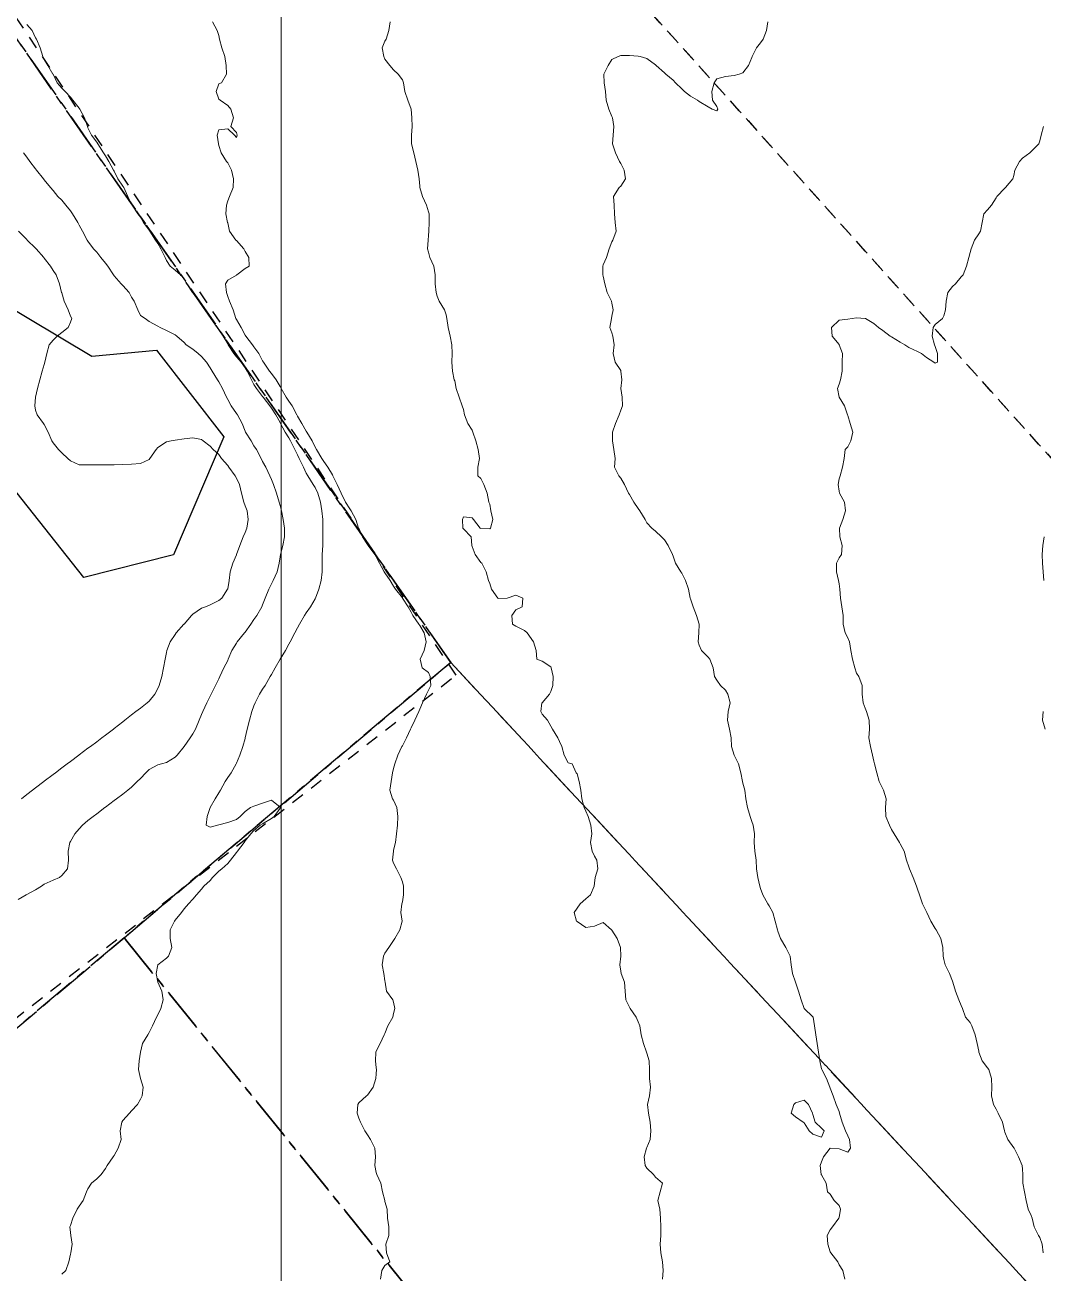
# Model space of a CAD drawing. Header units: centimetres. Extents: x 0 to 642158, y -847 to 649707.
# Drawn here: x 616552.1 to 616610.4, y 621304.1 to 621375.6 of the extents above; entities that cross this region are included whole.
import ezdxf

# ---------------------------------------------------------------- set-up
doc = ezdxf.new("R2010")
doc.units = ezdxf.units.CM
doc.header["$MEASUREMENT"] = 0
doc.linetypes.add('CENTERX2', pattern=[4, 2.5, -0.5, 0.5, -0.5])
doc.linetypes.add('JIS_02_0.7', pattern=[1.35, 0.75, -0.6])
for name, color, linetype, lineweight in [('MEV_grille', 254, 'Continuous', 9), ('WAL_parcellaire agricole', 7, 'JIS_02_0.7', 25), ('WAL_topographie 0.5', 253, 'Continuous', 20)]:
    doc.layers.add(name, color=color, linetype=linetype, lineweight=lineweight)
doc.layers.add('SPW_batiments', color=7, linetype='Continuous')
doc.layers.add('SPW_parcellaire cadastral', color=7, linetype='CENTERX2', lineweight=25, true_color=0xff0542)

# ---------------------------------------------------------------- blocks, each defined once
blk = doc.blocks.new('*U112')
at = {"layer": 'MEV_grille', "transparency": 33554687}
blk.add_lwpolyline([(0, 1825.476), (0, -1825.476)], dxfattribs=at)
blk = doc.blocks.new('*U113')
at = {"layer": 'MEV_grille', "color": 0, "linetype": 'ByBlock', "lineweight": -2, "transparency": 16777216}
blk.add_blockref('*U112', (1200, 0), dxfattribs=at)

msp = doc.modelspace()

# ---------------------------------------------------------------- linework, layer by layer
at = {"layer": 'SPW_batiments'}
msp.add_lwpolyline([(616524.429, 621380.644), (616532.654, 621370.53), (616555.978, 621356.608), (616559.67, 621356.939), (616563.531, 621351.977), (616560.651, 621345.231), (616555.515, 621343.933), (616551.333, 621349.214), (616546.353, 621350.484), (616543.629, 621346.947), (616519.684, 621360.676), (616520.966, 621362.285), (616514.538, 621366.117), (616512.455, 621363.063), (616513.259, 621362.744), (616508.994, 621355.902), (616505.94, 621357.497), (616511.226, 621366.499), (616508.975, 621368.338), (616498.02, 621359.502), (616488.601, 621370.498), (616478.553, 621383.041)], dxfattribs=at)
at = {"layer": 'SPW_parcellaire cadastral'}
for points in [[(616576.519, 621339.063), (616557.817, 621323.301), (616538.665, 621307.161), (616495.95, 621356.189), (616498.693, 621358.565), (616508.98, 621367.473), (616509.84, 621368.218), (616524.016, 621380.493), (616525.876, 621382.105), (616526.82, 621382.922), (616528.778, 621384.617), (616536.986, 621391.725), (616538.765, 621393.309), (616576.519, 621339.063)], [(616651.422, 621258.507), (616576.519, 621339.063), (616538.765, 621393.309)], [(616576.519, 621339.063), (616651.422, 621258.507), (616626.91, 621237.93), (616624.51, 621240.895), (616622.582, 621243.277), (616619.241, 621247.406), (616602.247, 621268.403), (616557.817, 621323.301), (616576.519, 621339.063)], [(616538.665, 621307.161), (616557.817, 621323.301), (616602.247, 621268.403), (616588.207, 621274.218), (616582.216, 621276.705), (616576.212, 621279.196), (616570.208, 621281.687), (616564.193, 621284.183), (616528.827, 621298.87), (616538.665, 621307.161)]]:
    msp.add_lwpolyline(points, dxfattribs=at)
at = {"layer": 'WAL_parcellaire agricole'}
for points in [[(616552.813, 621416.834), (616604.308, 621453.507), (616619.144, 621431.175), (616673.319, 621352.016), (616635.423, 621323.445), (616582.717, 621382.138), (616552.813, 621416.834)], [(616810.251, 621070.768), (616781.35, 621080.764), (616765.85, 621085.362), (616748.357, 621090.818), (616682.918, 621169.639), (616661.738, 621197.449), (616602.087, 621269.369), (616526.994, 621299.499), (616576.822, 621338.338), (616533.815, 621402.665), (616552.813, 621416.834), (616582.717, 621382.138), (616635.423, 621323.445), (616688.43, 621261.152), (616732.293, 621211.325), (616828.245, 621125.169), (616881.648, 621072.228), (616874.217, 621071.21), (616845.277, 621069.528), (616834.321, 621069.895), (616821.725, 621073.496), (616819.913, 621067.675), (616810.251, 621070.768)]]:
    msp.add_lwpolyline(points, dxfattribs=at)
at = {"layer": 'WAL_topographie 0.5'}
for points in [[(616562.875, 621375.75), (616563.148, 621375.25), (616563.25, 621374.964), (616563.287, 621374.75), (616563.418, 621374.25), (616563.587, 621373.75), (616563.667, 621373.25), (616563.677, 621372.75), (616563.4, 621372.25), (616563.25, 621372.185), (616563.091, 621371.75), (616563.25, 621371.315), (616563.318, 621371.25), (616563.75, 621370.944), (616563.932, 621370.75), (616564.079, 621370.25), (616563.929, 621369.75), (616564.25, 621369.404), (616564.285, 621369.25), (616564.25, 621369.125), (616564.139, 621369.25), (616563.75, 621369.618), (616563.25, 621369.553), (616563.144, 621369.25), (616563.233, 621368.75), (616563.25, 621368.663), (616563.377, 621368.25), (616563.691, 621367.75), (616563.75, 621367.663), (616563.968, 621367.25), (616564.076, 621366.75), (616564.056, 621366.25), (616563.851, 621365.75), (616563.75, 621365.5), (616563.675, 621365.25), (616563.637, 621364.75), (616563.744, 621364.25), (616563.75, 621364.226), (616563.86, 621363.75), (616564.219, 621363.25), (616564.25, 621363.217), (616564.68, 621362.75), (616564.75, 621362.591), (616564.953, 621362.25), (616564.972, 621361.75), (616564.75, 621361.621), (616564.271, 621361.25), (616564.25, 621361.231), (616563.75, 621360.946), (616563.618, 621360.75), (616563.675, 621360.25), (616563.75, 621360.018), (616563.857, 621359.75), (616564.069, 621359.25), (616564.224, 621358.75), (616564.25, 621358.696), (616564.521, 621358.25), (616564.75, 621357.807), (616564.788, 621357.75), (616565.163, 621357.25), (616565.25, 621357.137), (616565.53, 621356.75), (616565.75, 621356.328), (616565.798, 621356.25), (616566.141, 621355.75), (616566.25, 621355.607), (616566.519, 621355.25), (616566.75, 621354.862), (616566.819, 621354.75), (616567.106, 621354.25), (616567.25, 621354.028), (616567.447, 621353.75), (616567.71, 621353.25), (616567.75, 621353.17), (616567.99, 621352.75), (616568.25, 621352.308), (616568.29, 621352.25), (616568.577, 621351.75), (616568.75, 621351.391), (616568.83, 621351.25), (616569.139, 621350.75), (616569.25, 621350.578), (616569.476, 621350.25), (616569.75, 621349.798), (616569.776, 621349.75), (616570.026, 621349.25), (616570.25, 621348.761), (616570.256, 621348.75), (616570.499, 621348.25), (616570.75, 621347.861), (616570.819, 621347.75), (616571.077, 621347.25), (616571.248, 621346.75), (616571.25, 621346.744), (616571.462, 621346.25), (616571.75, 621345.814), (616571.798, 621345.75), (616572.177, 621345.25), (616572.25, 621345.112), (616572.437, 621344.75), (616572.718, 621344.25), (616572.75, 621344.199), (616573.046, 621343.75), (616573.25, 621343.43), (616573.361, 621343.25), (616573.75, 621342.772), (616573.767, 621342.75), (616574.077, 621342.25), (616574.25, 621341.947), (616574.345, 621341.75), (616574.7, 621341.25), (616574.75, 621341.176), (616574.996, 621340.75), (616575.116, 621340.25), (616574.991, 621339.75), (616574.779, 621339.25), (616574.88, 621338.75), (616575.25, 621338.487), (616575.351, 621338.25), (616575.379, 621337.75), (616575.25, 621337.479), (616575.14, 621337.25), (616574.904, 621336.75), (616574.75, 621336.379), (616574.685, 621336.25), (616574.456, 621335.75), (616574.25, 621335.321), (616574.212, 621335.25), (616573.983, 621334.75), (616573.75, 621334.298), (616573.723, 621334.25), (616573.5, 621333.75), (616573.314, 621333.25), (616573.25, 621333), (616573.187, 621332.75), (616573.118, 621332.25), (616573.036, 621331.75), (616573.183, 621331.25), (616573.25, 621331.179), (616573.426, 621330.75), (616573.493, 621330.25), (616573.476, 621329.75), (616573.417, 621329.25), (616573.353, 621328.75), (616573.25, 621328.306), (616573.239, 621328.25), (616573.186, 621327.75), (616573.25, 621327.571), (616573.423, 621327.25), (616573.667, 621326.75), (616573.75, 621326.5), (616573.808, 621326.25), (616573.819, 621325.75), (616573.75, 621325.361), (616573.728, 621325.25), (616573.656, 621324.75), (616573.734, 621324.25), (616573.614, 621323.75), (616573.311, 621323.25), (616573.25, 621323.143), (616572.968, 621322.75), (616572.75, 621322.41), (616572.673, 621322.25), (616572.602, 621321.75), (616572.692, 621321.25), (616572.75, 621320.833), (616572.772, 621320.75), (616572.85, 621320.25), (616573.197, 621319.75), (616573.25, 621319.607), (616573.31, 621319.25), (616573.25, 621318.972), (616573.196, 621318.75), (616572.917, 621318.25), (616572.75, 621317.825), (616572.712, 621317.75), (616572.474, 621317.25), (616572.25, 621316.803), (616572.232, 621316.75), (616572.21, 621316.25), (616572.25, 621315.85), (616572.263, 621315.75), (616572.25, 621315.5), (616572.231, 621315.25), (616572.074, 621314.75), (616571.75, 621314.292), (616571.7, 621314.25), (616571.25, 621313.841), (616571.194, 621313.75), (616571.163, 621313.25), (616571.25, 621312.964), (616571.35, 621312.75), (616571.602, 621312.25), (616571.75, 621312.015), (616571.93, 621311.75), (616572.176, 621311.25), (616572.217, 621310.75), (616572.181, 621310.25), (616572.25, 621309.85), (616572.283, 621309.75), (616572.523, 621309.25), (616572.615, 621308.75), (616572.738, 621308.25), (616572.75, 621308.194), (616572.879, 621307.75), (616572.893, 621307.25), (616572.985, 621306.75), (616572.97, 621306.25), (616572.81, 621305.75), (616572.844, 621305.25), (616573.036, 621304.75), (616572.75, 621304.528), (616572.583, 621304.25), (616572.5, 621303.75)], [(616573.05, 621375.75), (616572.97, 621375.25), (616572.829, 621374.75), (616572.75, 621374.635), (616572.594, 621374.25), (616572.682, 621373.75), (616572.75, 621373.607), (616573.028, 621373.25), (616573.25, 621373), (616573.511, 621372.75), (616573.75, 621372.427), (616573.823, 621372.25), (616573.901, 621371.75), (616574.058, 621371.25), (616574.25, 621370.75), (616574.25, 621370.75), (616574.299, 621370.25), (616574.32, 621369.75), (616574.279, 621369.25), (616574.273, 621368.75), (616574.399, 621368.25), (616574.529, 621367.75), (616574.643, 621367.25), (616574.713, 621366.75), (616574.75, 621366.333), (616574.758, 621366.25), (616574.898, 621365.75), (616575.139, 621365.25), (616575.25, 621364.865), (616575.283, 621364.75), (616575.279, 621364.25), (616575.266, 621363.75), (616575.25, 621363.5), (616575.234, 621363.25), (616575.193, 621362.75), (616575.25, 621362.558), (616575.33, 621362.25), (616575.56, 621361.75), (616575.62, 621361.25), (616575.621, 621360.75), (616575.68, 621360.25), (616575.75, 621360.028), (616575.861, 621359.75), (616576.167, 621359.25), (616576.25, 621358.964), (616576.296, 621358.75), (616576.364, 621358.25), (616576.492, 621357.75), (616576.583, 621357.25), (616576.602, 621356.75), (616576.588, 621356.25), (616576.629, 621355.75), (616576.725, 621355.25), (616576.75, 621355.179), (616576.825, 621354.75), (616577.009, 621354.25), (616577.179, 621353.75), (616577.25, 621353.55), (616577.308, 621353.25), (616577.491, 621352.75), (616577.75, 621352.355), (616577.78, 621352.25), (616577.953, 621351.75), (616578.089, 621351.25), (616578.162, 621350.75), (616578.07, 621350.25), (616578.071, 621349.75), (616578.25, 621349.594), (616578.417, 621349.25), (616578.602, 621348.75), (616578.706, 621348.25), (616578.75, 621348.125), (616578.815, 621347.75), (616578.921, 621347.25), (616578.798, 621346.75), (616578.75, 621346.712), (616578.25, 621346.732), (616578.208, 621346.75), (616577.818, 621347.25), (616577.75, 621347.338), (616577.25, 621347.396), (616577.194, 621347.25), (616577.221, 621346.75), (616577.25, 621346.709), (616577.686, 621346.25), (616577.734, 621345.75), (616577.75, 621345.697), (616577.923, 621345.25), (616578.25, 621344.779), (616578.309, 621344.75), (616578.548, 621344.25), (616578.687, 621343.75), (616578.75, 621343.583), (616578.863, 621343.25), (616579.215, 621342.75), (616579.25, 621342.717), (616579.75, 621342.75), (616579.75, 621342.75), (616580.25, 621342.917), (616580.639, 621342.75), (616580.607, 621342.25), (616580.25, 621342.071), (616580.019, 621341.75), (616580.065, 621341.25), (616580.25, 621341.136), (616580.75, 621340.887), (616580.899, 621340.75), (616581.25, 621340.25), (616581.25, 621340.25), (616581.402, 621339.75), (616581.446, 621339.25), (616581.75, 621339.131), (616582.25, 621338.806), (616582.278, 621338.75), (616582.379, 621338.25), (616582.36, 621337.75), (616582.25, 621337.408), (616582.177, 621337.25), (616581.75, 621336.757), (616581.741, 621336.75), (616581.675, 621336.25), (616581.75, 621336.101), (616582.06, 621335.75), (616582.25, 621335.417), (616582.345, 621335.25), (616582.658, 621334.75), (616582.75, 621334.53), (616582.877, 621334.25), (616583.02, 621333.75), (616583.25, 621333.308), (616583.464, 621333.25), (616583.706, 621332.75), (616583.75, 621332.676), (616583.878, 621332.25), (616583.974, 621331.75), (616584.033, 621331.25), (616584.165, 621330.75), (616584.25, 621330.55), (616584.39, 621330.25), (616584.548, 621329.75), (616584.597, 621329.25), (616584.523, 621328.75), (616584.608, 621328.25), (616584.75, 621327.974), (616584.881, 621327.75), (616584.935, 621327.25), (616584.781, 621326.75), (616584.75, 621326.417), (616584.73, 621326.25), (616584.516, 621325.75), (616584.25, 621325.532), (616583.936, 621325.25), (616583.75, 621324.99), (616583.583, 621324.75), (616583.72, 621324.25), (616583.75, 621324.223), (616584.25, 621323.883), (616584.75, 621323.97), (616585.25, 621324.182), (616585.725, 621323.75), (616585.75, 621323.728), (616586.04, 621323.25), (616586.238, 621322.75), (616586.25, 621322.251), (616586.25, 621322.25), (616586.25, 621322.25), (616586.198, 621321.75), (616586.25, 621321.393), (616586.283, 621321.25), (616586.464, 621320.75), (616586.5, 621320.25), (616586.552, 621319.75), (616586.75, 621319.33), (616586.786, 621319.25), (616587.136, 621318.75), (616587.25, 621318.49), (616587.35, 621318.25), (616587.419, 621317.75), (616587.548, 621317.25), (616587.736, 621316.75), (616587.75, 621316.694), (616587.875, 621316.25), (616587.901, 621315.75), (616587.906, 621315.25), (616587.956, 621314.75), (616587.904, 621314.25), (616587.793, 621313.75), (616587.845, 621313.25), (616587.931, 621312.75), (616587.97, 621312.25), (616587.938, 621311.75), (616587.75, 621311.288), (616587.736, 621311.25), (616587.602, 621310.75), (616587.658, 621310.25), (616587.75, 621310.104), (616588.136, 621309.75), (616588.25, 621309.594), (616588.643, 621309.25), (616588.513, 621308.75), (616588.38, 621308.25), (616588.491, 621307.75), (616588.529, 621307.25), (616588.55, 621306.75), (616588.548, 621306.25), (616588.519, 621305.75), (616588.555, 621305.25), (616588.641, 621304.75), (616588.677, 621304.25), (616588.648, 621303.75)], [(616594.681, 621375.75), (616594.589, 621375.25), (616594.402, 621374.75), (616594.25, 621374.544), (616594.033, 621374.25), (616593.769, 621373.75), (616593.75, 621373.708), (616593.56, 621373.25), (616593.25, 621372.822), (616593.036, 621372.75), (616592.75, 621372.679), (616592.25, 621372.62), (616591.75, 621372.475), (616591.605, 621372.25), (616591.466, 621371.75), (616591.507, 621371.25), (616591.75, 621370.902), (616591.82, 621370.75), (616591.75, 621370.655), (616591.481, 621370.75), (616591.25, 621370.881), (616590.75, 621371.184), (616590.653, 621371.25), (616590.25, 621371.481), (616589.908, 621371.75), (616589.75, 621371.904), (616589.385, 621372.25), (616589.25, 621372.406), (616588.829, 621372.75), (616588.75, 621372.816), (616588.272, 621373.25), (616588.25, 621373.272), (616587.75, 621373.649), (616587.361, 621373.75), (616587.25, 621373.77), (616586.75, 621373.825), (616586.25, 621373.813), (616586.1, 621373.75), (616585.75, 621373.591), (616585.53, 621373.25), (616585.279, 621372.75), (616585.304, 621372.25), (616585.389, 621371.75), (616585.428, 621371.25), (616585.57, 621370.75), (616585.75, 621370.322), (616585.776, 621370.25), (616585.85, 621369.75), (616585.811, 621369.25), (616585.786, 621368.75), (616585.945, 621368.25), (616586.189, 621367.75), (616586.25, 621367.63), (616586.448, 621367.25), (616586.525, 621366.75), (616586.25, 621366.327), (616586.163, 621366.25), (616585.843, 621365.75), (616585.879, 621365.25), (616585.895, 621364.75), (616585.931, 621364.25), (616586, 621363.75), (616585.8, 621363.25), (616585.75, 621363.156), (616585.588, 621362.75), (616585.429, 621362.25), (616585.25, 621361.838), (616585.225, 621361.75), (616585.234, 621361.25), (616585.25, 621361.179), (616585.345, 621360.75), (616585.481, 621360.25), (616585.724, 621359.75), (616585.75, 621359.639), (616585.817, 621359.25), (616585.75, 621358.9), (616585.716, 621358.75), (616585.635, 621358.25), (616585.75, 621357.928), (616585.8, 621357.75), (616585.87, 621357.25), (616585.816, 621356.75), (616585.933, 621356.25), (616586.25, 621355.775), (616586.263, 621355.75), (616586.311, 621355.25), (616586.266, 621354.75), (616586.33, 621354.25), (616586.361, 621353.75), (616586.25, 621353.5), (616586.159, 621353.25), (616585.956, 621352.75), (616585.788, 621352.25), (616585.773, 621351.75), (616585.857, 621351.25), (616585.93, 621350.75), (616585.904, 621350.25), (616586.137, 621349.75), (616586.25, 621349.615), (616586.476, 621349.25), (616586.704, 621348.75), (616586.75, 621348.676), (616587.004, 621348.25), (616587.25, 621347.882), (616587.339, 621347.75), (616587.645, 621347.25), (616587.75, 621347.059), (616588.042, 621346.75), (616588.25, 621346.571), (616588.579, 621346.25), (616588.75, 621346.083), (616588.972, 621345.75), (616589.215, 621345.25), (616589.25, 621345.141), (616589.384, 621344.75), (616589.69, 621344.25), (616589.75, 621344.169), (616589.97, 621343.75), (616590.132, 621343.25), (616590.236, 621342.75), (616590.25, 621342.708), (616590.403, 621342.25), (616590.599, 621341.75), (616590.741, 621341.25), (616590.727, 621340.75), (616590.684, 621340.25), (616590.75, 621340.058), (616590.879, 621339.75), (616591.25, 621339.367), (616591.359, 621339.25), (616591.538, 621338.75), (616591.618, 621338.25), (616591.75, 621338.046), (616591.967, 621337.75), (616592.25, 621337.476), (616592.39, 621337.25), (616592.511, 621336.75), (616592.407, 621336.25), (616592.361, 621335.75), (616592.489, 621335.25), (616592.571, 621334.75), (616592.599, 621334.25), (616592.75, 621333.75), (616592.75, 621333.75), (616592.996, 621333.25), (616593.123, 621332.75), (616593.225, 621332.25), (616593.25, 621332.15), (616593.35, 621331.75), (616593.412, 621331.25), (616593.52, 621330.75), (616593.664, 621330.25), (616593.75, 621329.964), (616593.826, 621329.75), (616593.917, 621329.25), (616593.885, 621328.75), (616593.935, 621328.25), (616594.016, 621327.75), (616594.03, 621327.25), (616594.104, 621326.75), (616594.208, 621326.25), (616594.25, 621326.119), (616594.389, 621325.75), (616594.683, 621325.25), (616594.75, 621325.129), (616594.958, 621324.75), (616595.102, 621324.25), (616595.226, 621323.75), (616595.25, 621323.685), (616595.406, 621323.25), (616595.702, 621322.75), (616595.75, 621322.663), (616595.956, 621322.25), (616596.018, 621321.75), (616596.088, 621321.25), (616596.25, 621320.75), (616596.25, 621320.75), (616596.436, 621320.25), (616596.583, 621319.75), (616596.75, 621319.25), (616596.75, 621319.25), (616597.25, 621318.775), (616597.262, 621318.75), (616597.34, 621318.25), (616597.426, 621317.75), (616597.507, 621317.25), (616597.566, 621316.75), (616597.645, 621316.25), (616597.75, 621315.8), (616597.764, 621315.75), (616598.028, 621315.25), (616598.229, 621314.75), (616598.25, 621314.69), (616598.417, 621314.25), (616598.596, 621313.75), (616598.75, 621313.346), (616598.787, 621313.25), (616598.936, 621312.75), (616599.112, 621312.25), (616599.25, 621311.967), (616599.343, 621311.75), (616599.4, 621311.25), (616599.25, 621311.025), (616598.75, 621311.211), (616598.25, 621311.25), (616597.867, 621310.75), (616597.75, 621310.462), (616597.675, 621310.25), (616597.734, 621309.75), (616597.75, 621309.721), (616598.008, 621309.25), (616598.098, 621308.75), (616598.25, 621308.61), (616598.475, 621308.25), (616598.75, 621307.96), (616598.834, 621307.75), (616598.75, 621307.279), (616598.743, 621307.25), (616598.372, 621306.75), (616598.25, 621306.577), (616598.08, 621306.25), (616598.103, 621305.75), (616598.25, 621305.31), (616598.29, 621305.25), (616598.685, 621304.75), (616598.75, 621304.578), (616598.961, 621304.25), (616599.086, 621303.75)], [(616552.25, 621375.598), (616552.551, 621375.25), (616552.75, 621374.828), (616552.81, 621374.75), (616553.017, 621374.25), (616553.175, 621373.75), (616553.25, 621373.588), (616553.445, 621373.25), (616553.746, 621372.75), (616553.75, 621372.741), (616553.996, 621372.25), (616554.25, 621371.939), (616554.444, 621371.75), (616554.75, 621371.43), (616554.887, 621371.25), (616555.25, 621370.807), (616555.285, 621370.75), (616555.547, 621370.25), (616555.722, 621369.75), (616555.75, 621369.679), (616555.949, 621369.25), (616556.25, 621368.844), (616556.312, 621368.75), (616556.631, 621368.25), (616556.75, 621368.067), (616556.943, 621367.75), (616557.217, 621367.25), (616557.25, 621367.185), (616557.464, 621366.75), (616557.75, 621366.341), (616557.803, 621366.25), (616558.038, 621365.75), (616558.25, 621365.309), (616558.28, 621365.25), (616558.601, 621364.75), (616558.75, 621364.56), (616558.937, 621364.25), (616559.25, 621363.806), (616559.287, 621363.75), (616559.622, 621363.25), (616559.75, 621363.056), (616559.921, 621362.75), (616560.172, 621362.25), (616560.25, 621362.08), (616560.449, 621361.75), (616560.75, 621361.527), (616561.051, 621361.25), (616561.25, 621361.023), (616561.411, 621360.75), (616561.728, 621360.25), (616561.75, 621360.223), (616562.109, 621359.75), (616562.25, 621359.574), (616562.457, 621359.25), (616562.75, 621358.809), (616562.787, 621358.75), (616563.149, 621358.25), (616563.25, 621358.11), (616563.482, 621357.75), (616563.75, 621357.3), (616563.781, 621357.25), (616564.108, 621356.75), (616564.25, 621356.57), (616564.52, 621356.25), (616564.75, 621355.939), (616564.867, 621355.75), (616565.104, 621355.25), (616565.25, 621354.971), (616565.4, 621354.75), (616565.75, 621354.296), (616565.782, 621354.25), (616566.16, 621353.75), (616566.25, 621353.629), (616566.511, 621353.25), (616566.75, 621352.808), (616566.779, 621352.75), (616567.049, 621352.25), (616567.25, 621351.919), (616567.341, 621351.75), (616567.592, 621351.25), (616567.75, 621350.955), (616567.845, 621350.75), (616568.081, 621350.25), (616568.25, 621349.901), (616568.332, 621349.75), (616568.652, 621349.25), (616568.75, 621349.085), (616568.919, 621348.75), (616569.056, 621348.25), (616569.144, 621347.75), (616569.197, 621347.25), (616569.202, 621346.75), (616569.204, 621346.25), (616569.192, 621345.75), (616569.162, 621345.25), (616569.16, 621344.75), (616569.161, 621344.25), (616569.096, 621343.75), (616568.959, 621343.25), (616568.769, 621342.75), (616568.75, 621342.713), (616568.495, 621342.25), (616568.25, 621341.907), (616568.153, 621341.75), (616567.86, 621341.25), (616567.75, 621341.043), (616567.6, 621340.75), (616567.328, 621340.25), (616567.25, 621340.114), (616567.051, 621339.75), (616566.75, 621339.25), (616566.75, 621339.25), (616566.464, 621338.75), (616566.25, 621338.375), (616566.184, 621338.25), (616565.89, 621337.75), (616565.75, 621337.538), (616565.58, 621337.25), (616565.324, 621336.75), (616565.25, 621336.583), (616565.14, 621336.25), (616565, 621335.75), (616564.867, 621335.25), (616564.759, 621334.75), (616564.75, 621334.718), (616564.621, 621334.25), (616564.442, 621333.75), (616564.25, 621333.298), (616564.233, 621333.25), (616563.943, 621332.75), (616563.75, 621332.474), (616563.609, 621332.25), (616563.347, 621331.75), (616563.25, 621331.59), (616563.034, 621331.25), (616562.75, 621330.762), (616562.743, 621330.75), (616562.574, 621330.25), (616562.523, 621329.75), (616562.75, 621329.631), (616563.167, 621329.75), (616563.25, 621329.769), (616563.75, 621329.907), (616564.25, 621330.069), (616564.462, 621330.25), (616564.75, 621330.524), (616565.061, 621330.75), (616565.25, 621330.829), (616565.75, 621331.007), (616566.25, 621331.173), (616566.75, 621330.783), (616566.763, 621330.75), (616566.75, 621330.728), (616566.413, 621330.25), (616566.25, 621330.12), (616565.75, 621329.829), (616565.617, 621329.75), (616565.25, 621329.444), (616565.075, 621329.25), (616564.75, 621328.844), (616564.694, 621328.75), (616564.31, 621328.25), (616564.25, 621328.173), (616563.917, 621327.75), (616563.75, 621327.552), (616563.408, 621327.25), (616563.25, 621327.104), (616562.889, 621326.75), (616562.75, 621326.587), (616562.389, 621326.25), (616562.25, 621326.078), (616561.961, 621325.75), (616561.75, 621325.5), (616561.511, 621325.25), (616561.25, 621324.948), (616561.104, 621324.75), (616560.75, 621324.306), (616560.707, 621324.25), (616560.464, 621323.75), (616560.45, 621323.25), (616560.56, 621322.75), (616560.361, 621322.25), (616560.25, 621322.125), (616559.75, 621321.75), (616559.75, 621321.75), (616559.646, 621321.25), (616559.75, 621320.75), (616559.75, 621320.75), (616559.985, 621320.25), (616560.062, 621319.75), (616559.924, 621319.25), (616559.75, 621318.886), (616559.682, 621318.75), (616559.45, 621318.25), (616559.25, 621317.869), (616559.169, 621317.75), (616558.875, 621317.25), (616558.75, 621316.75), (616558.75, 621316.75), (616558.68, 621316.25), (616558.635, 621315.75), (616558.75, 621315.25), (616558.75, 621315.25), (616558.902, 621314.75), (616558.844, 621314.25), (616558.75, 621314.062), (616558.583, 621313.75), (616558.25, 621313.38), (616558.129, 621313.25), (616557.75, 621312.843), (616557.692, 621312.75), (616557.594, 621312.25), (616557.65, 621311.75), (616557.488, 621311.25), (616557.25, 621310.833), (616557.187, 621310.75), (616556.848, 621310.25), (616556.75, 621310.083), (616556.507, 621309.75), (616556.25, 621309.493), (616555.954, 621309.25), (616555.75, 621308.927), (616555.669, 621308.75), (616555.466, 621308.25), (616555.25, 621307.93), (616555.14, 621307.75), (616554.887, 621307.25), (616554.75, 621306.827), (616554.721, 621306.75), (616554.75, 621306.417), (616554.766, 621306.25), (616554.838, 621305.75), (616554.763, 621305.25), (616554.75, 621305.188), (616554.65, 621304.75), (616554.474, 621304.25), (616554.25, 621304.043)], [(616610.453, 621369.75), (616610.328, 621369.25), (616610.25, 621368.938), (616610.182, 621368.75), (616609.75, 621368.318), (616609.682, 621368.25), (616609.25, 621367.933), (616609.083, 621367.75), (616608.816, 621367.25), (616608.75, 621366.938), (616608.694, 621366.75), (616608.275, 621366.25), (616608.25, 621366.227), (616607.794, 621365.75), (616607.75, 621365.667), (616607.472, 621365.25), (616607.25, 621364.984), (616607.044, 621364.75), (616606.945, 621364.25), (616606.855, 621363.75), (616606.75, 621363.607), (616606.512, 621363.25), (616606.307, 621362.75), (616606.25, 621362.528), (616606.174, 621362.25), (616606.054, 621361.75), (616605.865, 621361.25), (616605.75, 621361.135), (616605.417, 621360.75), (616605.25, 621360.594), (616604.975, 621360.25), (616604.885, 621359.75), (616604.844, 621359.25), (616604.75, 621358.917), (616604.667, 621358.75), (616604.25, 621358.409), (616604.133, 621358.25), (616604.083, 621357.75), (616604.219, 621357.25), (616604.25, 621357.162), (616604.39, 621356.75), (616604.389, 621356.25), (616604.25, 621356.195), (616604.183, 621356.25), (616603.75, 621356.526), (616603.467, 621356.75), (616603.25, 621356.869), (616602.75, 621357.105), (616602.514, 621357.25), (616602.25, 621357.407), (616601.75, 621357.705), (616601.679, 621357.75), (616601.25, 621358.079), (616601.01, 621358.25), (616600.75, 621358.468), (616600.264, 621358.75), (616600.25, 621358.76), (616599.75, 621358.792), (616599.5, 621358.75), (616599.25, 621358.714), (616598.75, 621358.661), (616598.324, 621358.25), (616598.354, 621357.75), (616598.75, 621357.271), (616598.766, 621357.25), (616598.953, 621356.75), (616598.936, 621356.25), (616598.929, 621355.75), (616598.839, 621355.25), (616598.75, 621355), (616598.657, 621354.75), (616598.75, 621354.25), (616598.75, 621354.25), (616599.056, 621353.75), (616599.234, 621353.25), (616599.25, 621353.2), (616599.382, 621352.75), (616599.546, 621352.25), (616599.425, 621351.75), (616599.25, 621351.4), (616599.1, 621351.25), (616599.044, 621350.75), (616598.942, 621350.25), (616598.809, 621349.75), (616598.75, 621349.568), (616598.693, 621349.25), (616598.75, 621348.861), (616598.772, 621348.75), (616599.056, 621348.25), (616599.114, 621347.75), (616598.962, 621347.25), (616598.782, 621346.75), (616598.791, 621346.25), (616598.921, 621345.75), (616598.893, 621345.25), (616598.75, 621345.062), (616598.603, 621344.75), (616598.614, 621344.25), (616598.721, 621343.75), (616598.75, 621343.562), (616598.791, 621343.25), (616598.828, 621342.75), (616598.907, 621342.25), (616598.992, 621341.75), (616598.987, 621341.25), (616599.107, 621340.75), (616599.25, 621340.464), (616599.346, 621340.25), (616599.431, 621339.75), (616599.529, 621339.25), (616599.665, 621338.75), (616599.75, 621338.458), (616599.889, 621338.25), (616600.078, 621337.75), (616600.076, 621337.25), (616600.134, 621336.75), (616600.25, 621336.438), (616600.333, 621336.25), (616600.473, 621335.75), (616600.494, 621335.25), (616600.459, 621334.75), (616600.544, 621334.25), (616600.668, 621333.75), (616600.75, 621333.417), (616600.788, 621333.25), (616600.917, 621332.75), (616601.046, 621332.25), (616601.25, 621331.822), (616601.29, 621331.75), (616601.448, 621331.25), (616601.413, 621330.75), (616601.431, 621330.25), (616601.642, 621329.75), (616601.75, 621329.49), (616601.904, 621329.25), (616602.207, 621328.75), (616602.25, 621328.676), (616602.48, 621328.25), (616602.623, 621327.75), (616602.75, 621327.361), (616602.785, 621327.25), (616602.992, 621326.75), (616603.195, 621326.25), (616603.25, 621326.091), (616603.357, 621325.75), (616603.522, 621325.25), (616603.75, 621324.788), (616603.772, 621324.75), (616604, 621324.25), (616604.25, 621323.829), (616604.309, 621323.75), (616604.583, 621323.25), (616604.687, 621322.75), (616604.712, 621322.25), (616604.75, 621322.062), (616604.836, 621321.75), (616605.074, 621321.25), (616605.25, 621320.817), (616605.273, 621320.75), (616605.417, 621320.25), (616605.608, 621319.75), (616605.75, 621319.424), (616605.816, 621319.25), (616606, 621318.75), (616606.25, 621318.447), (616606.356, 621318.25), (616606.536, 621317.75), (616606.665, 621317.25), (616606.75, 621316.806), (616606.758, 621316.75), (616606.952, 621316.25), (616607.25, 621315.861), (616607.337, 621315.75), (616607.483, 621315.25), (616607.493, 621314.75), (616607.479, 621314.25), (616607.596, 621313.75), (616607.75, 621313.489), (616607.867, 621313.25), (616608.118, 621312.75), (616608.224, 621312.25), (616608.25, 621312.171), (616608.413, 621311.75), (616608.75, 621311.279), (616608.772, 621311.25), (616609.028, 621310.75), (616609.227, 621310.25), (616609.25, 621310.05), (616609.273, 621309.75), (616609.275, 621309.25), (616609.372, 621308.75), (616609.463, 621308.25), (616609.575, 621307.75), (616609.75, 621307.4), (616609.818, 621307.25), (616609.925, 621306.75), (616610.179, 621306.25), (616610.25, 621306.141), (616610.379, 621305.75), (616610.44, 621305.25)], [(616552.055, 621368.25), (616552.25, 621367.988), (616552.422, 621367.75), (616552.75, 621367.322), (616552.802, 621367.25), (616553.207, 621366.75), (616553.25, 621366.699), (616553.609, 621366.25), (616553.75, 621366.079), (616554.02, 621365.75), (616554.25, 621365.535), (616554.492, 621365.25), (616554.75, 621364.915), (616554.873, 621364.75), (616555.169, 621364.25), (616555.25, 621364.101), (616555.446, 621363.75), (616555.706, 621363.25), (616555.75, 621363.186), (616556.063, 621362.75), (616556.25, 621362.547), (616556.487, 621362.25), (616556.75, 621361.93), (616556.879, 621361.75), (616557.221, 621361.25), (616557.25, 621361.207), (616557.647, 621360.75), (616557.75, 621360.65), (616558.1, 621360.25), (616558.25, 621359.981), (616558.389, 621359.75), (616558.61, 621359.25), (616558.75, 621358.937), (616559.023, 621358.75), (616559.25, 621358.576), (616559.75, 621358.323), (616559.89, 621358.25), (616560.25, 621358.063), (616560.75, 621357.813), (616560.835, 621357.75), (616561.25, 621357.388), (616561.377, 621357.25), (616561.75, 621356.993), (616562.05, 621356.75), (616562.25, 621356.579), (616562.53, 621356.25), (616562.75, 621355.929), (616562.855, 621355.75), (616563.171, 621355.25), (616563.25, 621355.127), (616563.452, 621354.75), (616563.679, 621354.25), (616563.75, 621354.112), (616563.953, 621353.75), (616564.25, 621353.32), (616564.314, 621353.25), (616564.581, 621352.75), (616564.75, 621352.303), (616564.775, 621352.25), (616565.088, 621351.75), (616565.25, 621351.475), (616565.394, 621351.25), (616565.666, 621350.75), (616565.75, 621350.563), (616565.925, 621350.25), (616566.165, 621349.75), (616566.25, 621349.535), (616566.367, 621349.25), (616566.539, 621348.75), (616566.69, 621348.25), (616566.75, 621348.044), (616566.831, 621347.75), (616566.929, 621347.25), (616566.999, 621346.75), (616567.006, 621346.25), (616566.907, 621345.75), (616566.774, 621345.25), (616566.75, 621345.107), (616566.695, 621344.75), (616566.573, 621344.25), (616566.346, 621343.75), (616566.25, 621343.57), (616566.099, 621343.25), (616565.899, 621342.75), (616565.75, 621342.368), (616565.7, 621342.25), (616565.42, 621341.75), (616565.25, 621341.521), (616565.074, 621341.25), (616564.75, 621340.806), (616564.707, 621340.75), (616564.301, 621340.25), (616564.25, 621340.165), (616563.99, 621339.75), (616563.781, 621339.25), (616563.75, 621339.181), (616563.538, 621338.75), (616563.306, 621338.25), (616563.25, 621338.125), (616563.061, 621337.75), (616562.806, 621337.25), (616562.75, 621337.139), (616562.556, 621336.75), (616562.319, 621336.25), (616562.25, 621336.08), (616562.12, 621335.75), (616561.915, 621335.25), (616561.75, 621334.98), (616561.594, 621334.75), (616561.254, 621334.25), (616561.25, 621334.243), (616560.853, 621333.75), (616560.75, 621333.641), (616560.25, 621333.329), (616559.954, 621333.25), (616559.75, 621333.2), (616559.25, 621332.931), (616559.064, 621332.75), (616558.75, 621332.423), (616558.573, 621332.25), (616558.25, 621331.92), (616558.036, 621331.75), (616557.75, 621331.526), (616557.38, 621331.25), (616557.25, 621331.153), (616556.75, 621330.771), (616556.722, 621330.75), (616556.25, 621330.396), (616556.056, 621330.25), (616555.75, 621330.011), (616555.442, 621329.75), (616555.25, 621329.544), (616555.003, 621329.25), (616554.75, 621328.819), (616554.711, 621328.75), (616554.616, 621328.25), (616554.639, 621327.75), (616554.581, 621327.25), (616554.25, 621326.857), (616554.114, 621326.75), (616553.75, 621326.589), (616553.25, 621326.365), (616553.083, 621326.25), (616552.75, 621326.043), (616552.25, 621325.771), (616552.211, 621325.75), (616551.75, 621325.482)], [(616551.779, 621363.75), (616552.25, 621363.279), (616552.276, 621363.25), (616552.75, 621362.78), (616552.78, 621362.75), (616553.223, 621362.25), (616553.25, 621362.214), (616553.6, 621361.75), (616553.75, 621361.514), (616553.921, 621361.25), (616554.113, 621360.75), (616554.238, 621360.25), (616554.25, 621360.219), (616554.384, 621359.75), (616554.621, 621359.25), (616554.75, 621358.899), (616554.823, 621358.75), (616554.75, 621358.552), (616554.625, 621358.25), (616554.25, 621357.957), (616553.995, 621357.75), (616553.75, 621357.513), (616553.53, 621357.25), (616553.394, 621356.75), (616553.288, 621356.25), (616553.25, 621356.122), (616553.135, 621355.75), (616552.998, 621355.25), (616552.868, 621354.75), (616552.75, 621354.25), (616552.75, 621354.25), (616552.712, 621353.75), (616552.75, 621353.517), (616552.841, 621353.25), (616553.206, 621352.75), (616553.25, 621352.683), (616553.463, 621352.25), (616553.684, 621351.75), (616553.75, 621351.632), (616554.06, 621351.25), (616554.25, 621351.068), (616554.6, 621350.75), (616554.75, 621350.614), (616555.25, 621350.386), (616555.75, 621350.369), (616556.25, 621350.377), (616556.75, 621350.381), (616557.25, 621350.383), (616557.75, 621350.394), (616558.25, 621350.417), (616558.75, 621350.452), (616559.25, 621350.69), (616559.298, 621350.75), (616559.646, 621351.25), (616559.75, 621351.378), (616560.25, 621351.693), (616560.519, 621351.75), (616560.75, 621351.792), (616561.25, 621351.875), (616561.75, 621351.932), (616562.25, 621351.822), (616562.339, 621351.75), (616562.75, 621351.453), (616562.927, 621351.25), (616563.25, 621350.964), (616563.399, 621350.75), (616563.75, 621350.335), (616563.81, 621350.25), (616564.182, 621349.75), (616564.25, 621349.617), (616564.417, 621349.25), (616564.536, 621348.75), (616564.672, 621348.25), (616564.75, 621348.038), (616564.86, 621347.75), (616564.93, 621347.25), (616564.842, 621346.75), (616564.75, 621346.505), (616564.634, 621346.25), (616564.44, 621345.75), (616564.258, 621345.25), (616564.25, 621345.231), (616564.039, 621344.75), (616563.9, 621344.25), (616563.828, 621343.75), (616563.75, 621343.272), (616563.745, 621343.25), (616563.421, 621342.75), (616563.25, 621342.611), (616562.75, 621342.355), (616562.471, 621342.25), (616562.25, 621342.17), (616561.75, 621341.823), (616561.679, 621341.75), (616561.25, 621341.262), (616561.24, 621341.25), (616560.809, 621340.75), (616560.75, 621340.667), (616560.462, 621340.25), (616560.274, 621339.75), (616560.25, 621339.631), (616560.172, 621339.25), (616560.078, 621338.75), (616559.979, 621338.25), (616559.836, 621337.75), (616559.75, 621337.569), (616559.574, 621337.25), (616559.25, 621336.855), (616559.133, 621336.75), (616558.75, 621336.443), (616558.497, 621336.25), (616558.25, 621336.062), (616557.855, 621335.75), (616557.75, 621335.668), (616557.25, 621335.281), (616557.209, 621335.25), (616556.75, 621334.908), (616556.543, 621334.75), (616556.25, 621334.521), (616555.889, 621334.25), (616555.75, 621334.147), (616555.25, 621333.771), (616555.222, 621333.75), (616554.75, 621333.396), (616554.556, 621333.25), (616554.25, 621333.021), (616553.889, 621332.75), (616553.75, 621332.646), (616553.25, 621332.265), (616553.229, 621332.25), (616552.75, 621331.893), (616552.566, 621331.75), (616552.25, 621331.497), (616551.953, 621331.25)], [(616610.5, 621346.25), (616610.417, 621345.75), (616610.388, 621345.25), (616610.395, 621344.75), (616610.429, 621344.25), (616610.485, 621343.75)], [(616610.434, 621336.25), (616610.406, 621335.75), (616610.558, 621335.25)], [(616597.75, 621311.875), (616597.904, 621312.25), (616597.75, 621312.39), (616597.381, 621312.75), (616597.25, 621313.173), (616597.228, 621313.25), (616597.012, 621313.75), (616596.75, 621313.996), (616596.25, 621313.843), (616596.157, 621313.75), (616596.014, 621313.25), (616596.25, 621313.052), (616596.698, 621312.75), (616596.75, 621312.698), (616597.046, 621312.25), (616597.25, 621312.063), (616597.75, 621311.875)]]:
    msp.add_lwpolyline(points, dxfattribs=at)

# ---------------------------------------------------------------- block references
at = {"layer": 'MEV_grille', "transparency": 33554687}
msp.add_blockref('*U113', (615366.814, 620593.644), dxfattribs=at)

doc.saveas('drawing.dxf')
